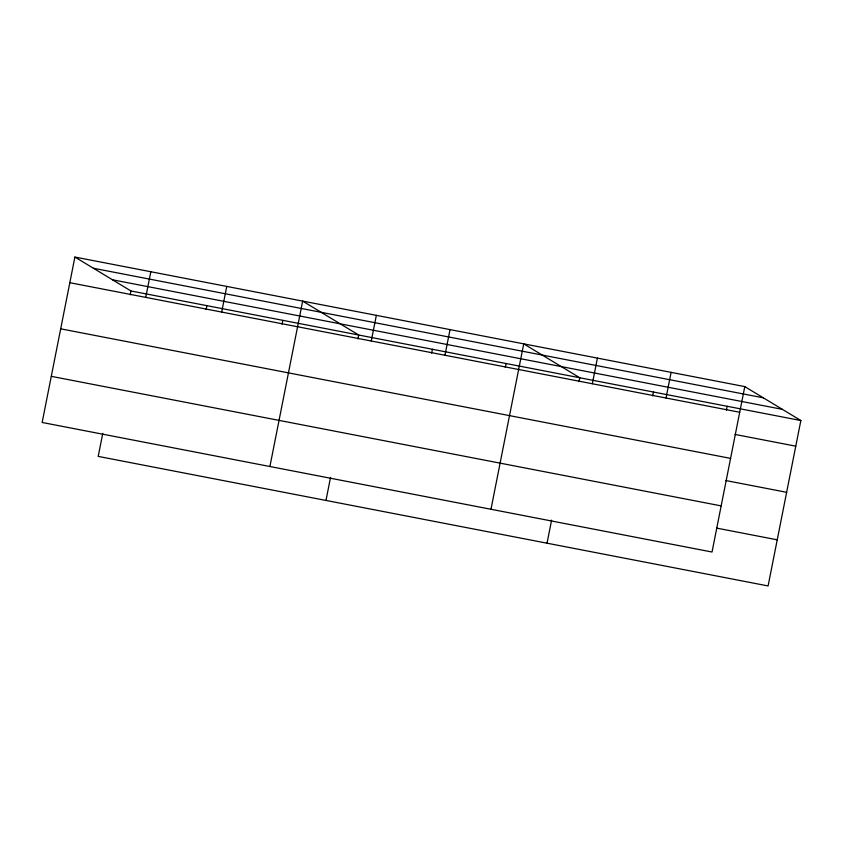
<?xml version="1.0" encoding="UTF-8"?>
<svg xmlns="http://www.w3.org/2000/svg" width="843" height="843" viewBox="0 0 843 843"><rect width="100%" height="100%" fill="white"/><g stroke="black" fill="none" stroke-linecap="round" stroke-linejoin="round"><path stroke-width="1.26" d="M74.901 257.052L42.15 422.469L712.029 552.028L744.79 386.61L74.901 257.052L130.971 290.972L800.85 420.531L768.099 585.948L98.21 456.39L102.783 433.323M130.201 294.818L130.971 290.972M145.744 297.379L150.823 271.741M206.124 309.507L206.883 305.661M221.667 312.068L226.746 286.42M282.047 324.186L282.805 320.34M269.908 466.516L302.658 301.109L358.728 335.029L357.969 338.875M325.978 500.436L330.54 477.38M371.268 340.994L376.347 315.356M431.648 353.122L432.417 349.276M444.956 355.251L450.036 329.602M505.336 367.379L506.106 363.533M490.974 509.267L523.724 343.86L579.784 377.78L579.025 381.626M547.033 543.187L551.607 520.131M592.334 383.755L597.413 358.106M652.714 395.883L653.473 392.037M666.023 398.001L671.102 372.364M726.403 410.13L727.161 406.284M93.404 268.253L763.284 397.812M112.467 279.781L782.346 409.34M69.821 282.7L739.711 412.259M735.012 434.43L795.771 446.179M60.696 328.823L730.575 458.381M725.876 480.552L786.635 492.301M51.286 376.336L721.165 505.895M716.466 528.076L777.235 539.826M744.79 386.61L800.85 420.531"/></g></svg>
